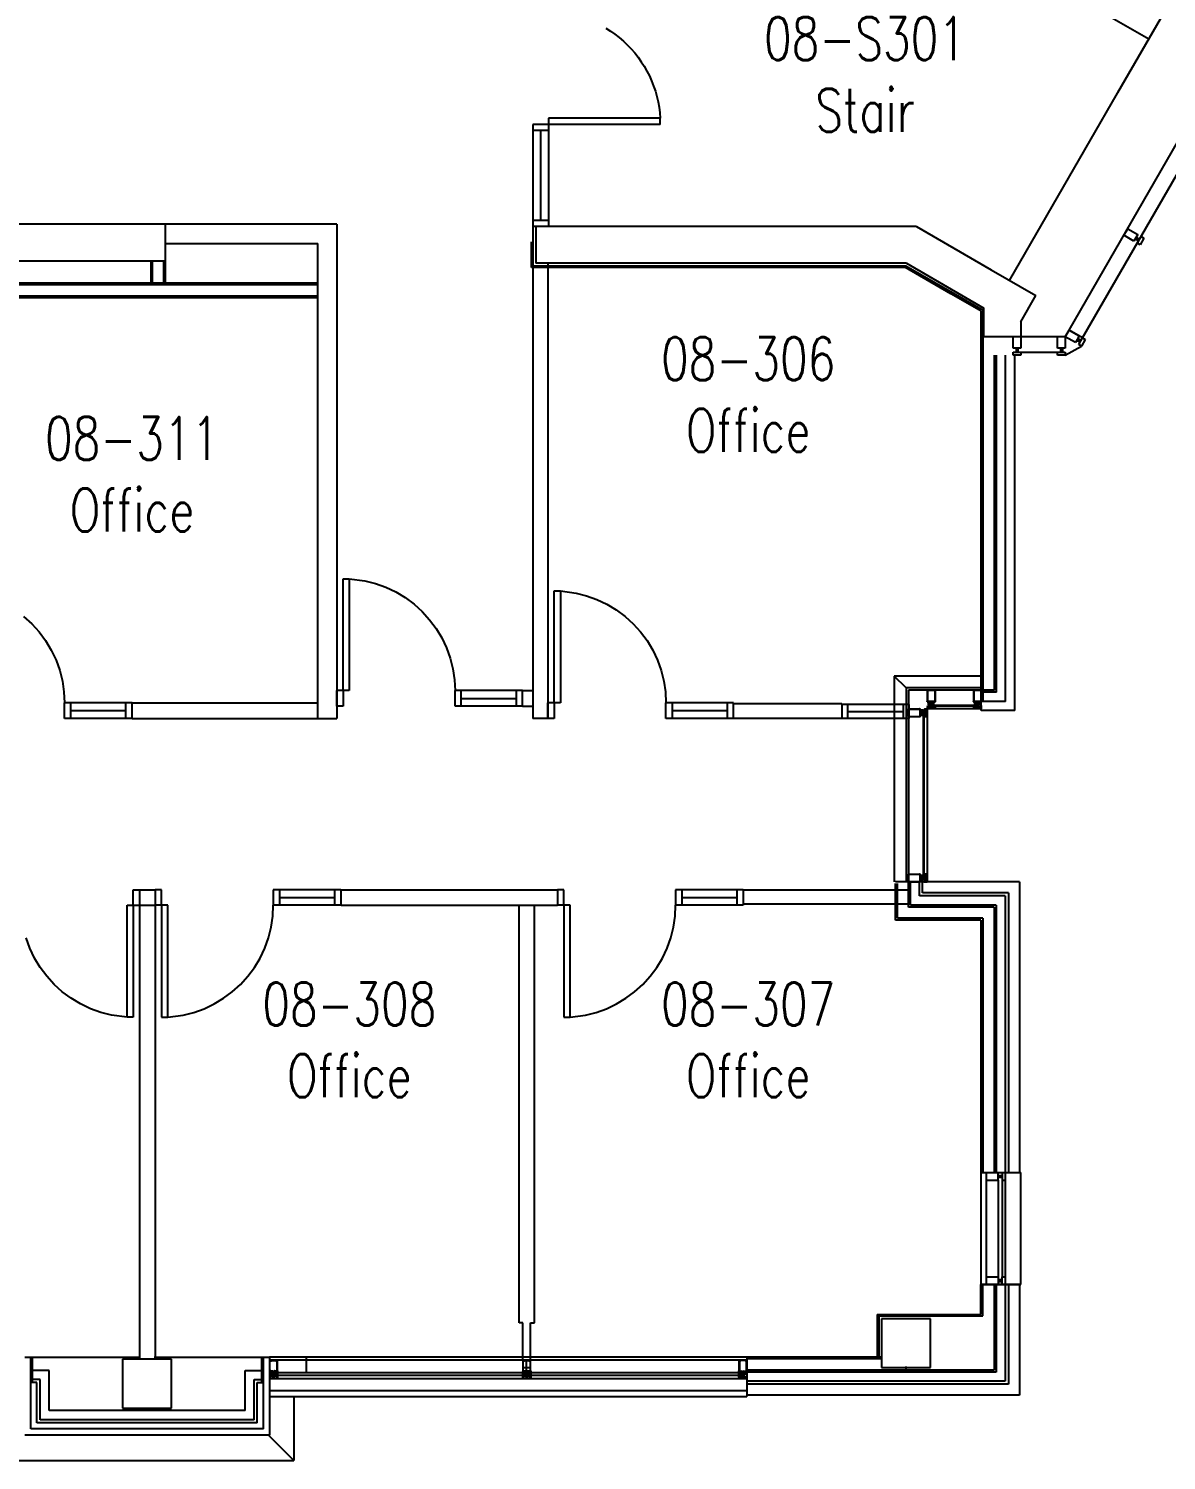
# Model space of a CAD drawing. Extents: x 11182 to 734459, y -1391328 to 152085.
# Drawn here: x 455134 to 464429, y -838522 to -826823 of the extents above; entities that cross this region are included whole.
import ezdxf
from ezdxf.enums import TextEntityAlignment as Align

# ---------------------------------------------------------------- set-up
doc = ezdxf.new("R2010")
doc.units = 0
doc.header["$LTSCALE"] = 500
doc.header["$MEASUREMENT"] = 0
for name, color, linetype in [('0_room_data', 7, 'CONTINUOUS'), ('1_Wall_Exist', 251, 'CONTINUOUS'), ('3_Text', 7, 'CONTINUOUS')]:
    doc.layers.add(name, color=color, linetype=linetype)
doc.styles.add('1_200', font='simplex.shx', dxfattribs={"width": 0.75, "height": 460})

# ---------------------------------------------------------------- blocks, each defined once
blk = doc.blocks.new('room_data')
at = {"layer": '3_Text', "style": '1_200', "width": 0.75}
for tag, p in [('ROOMNUM', (0, 0)), ('ROOMUSE', (0, -575))]:
    blk.add_attdef(tag, text='', height=345, dxfattribs=at).set_placement(p, align=Align.MIDDLE_CENTER)

msp = doc.modelspace()

# ---------------------------------------------------------------- linework, layer by layer
at = {"layer": '1_Wall_Exist'}
for p, q in [((466865, -822440), (464031, -827348)), ((464285, -826909), (462726, -826009)), ((459849, -826819), (459887, -826843)), ((459887, -826843), (459923, -826869)), ((459923, -826869), (459959, -826896)), ((459959, -826896), (459993, -826925)), ((459993, -826925), (460025, -826956)), ((460025, -826956), (460056, -826988)), ((460056, -826988), (460086, -827022)), ((460086, -827022), (460113, -827057)), ((460113, -827057), (460139, -827094)), ((460139, -827094), (460163, -827131)), ((460163, -827131), (460185, -827170)), ((460185, -827170), (460206, -827210)), ((460206, -827210), (460224, -827251)), ((460224, -827251), (460240, -827293)), ((460240, -827293), (460255, -827335)), ((463147, -828880), (464071, -827279)), ((460255, -827335), (460267, -827378)), ((460267, -827378), (460277, -827422)), ((460277, -827422), (460285, -827466)), ((460285, -827466), (460291, -827510)), ((460291, -827510), (460294, -827555)), ((459252, -827606), (459252, -832459)), ((460294, -827606), (459252, -827606)), ((459380, -827555), (459380, -828441)), ((460294, -827555), (459380, -827555)), ((460294, -827606), (460294, -827555)), ((459380, -827656), (459252, -827656)), ((459316, -827656), (459316, -828391)), ((463634, -829287), (464573, -827661)), ((463745, -829351), (464683, -827725)), ((457652, -828422), (447726, -828422)), ((456252, -828904), (456252, -828422)), ((457652, -828422), (457652, -832459)), ((459380, -828391), (459252, -828391)), ((462387, -828441), (459252, -828441)), ((459277, -828441), (459277, -828741)), ((462387, -828441), (462998, -828793)), ((464082, -828512), (464113, -828459)), ((464113, -828459), (464195, -828506)), ((456252, -828578), (457497, -828578)), ((457497, -832459), (457497, -828578)), ((459242, -828776), (459242, -828565)), ((459255, -828763), (459255, -828565)), ((464164, -828560), (464082, -828512)), ((464195, -828506), (464164, -828560)), ((464176, -828540), (464204, -828556)), ((464183, -828527), (464211, -828543)), ((464192, -828576), (464223, -828522)), ((464214, -828589), (464192, -828576)), ((464245, -828535), (464214, -828589)), ((464223, -828522), (464245, -828535)), ((456252, -828722), (448032, -828722)), ((456134, -828904), (456134, -828722)), ((456147, -828904), (456147, -828722)), ((456239, -828904), (456239, -828722)), ((462298, -828776), (459242, -828776)), ((462301, -828763), (459255, -828763)), ((462307, -828741), (459277, -828741)), ((459376, -828741), (459376, -832459)), ((462668, -828989), (462298, -828776)), ((462681, -828982), (462301, -828763)), ((462307, -828741), (462939, -829106)), ((462998, -828793), (463364, -829005)), ((457497, -828904), (448035, -828904)), ((457497, -828917), (448035, -828917)), ((457497, -829009), (448035, -829009)), ((457497, -829022), (448035, -829022)), ((462932, -829127), (462668, -828974)), ((462916, -829133), (462668, -828989)), ((463239, -829220), (463364, -829005)), ((462916, -832395), (462916, -829133)), ((462932, -832320), (462932, -829127)), ((462939, -829339), (462939, -829106)), ((463239, -829220), (463239, -829339)), ((463603, -829341), (463634, -829287)), ((463745, -829351), (463634, -829287)), ((463634, -829287), (463717, -829334)), ((462939, -829339), (463239, -829339)), ((463177, -829434), (463177, -829339)), ((463177, -829339), (463239, -829339)), ((463239, -829339), (463541, -829339)), ((463239, -829339), (463239, -829434)), ((463541, -829434), (463541, -829339)), ((463541, -829339), (463603, -829339)), ((463603, -829339), (463603, -829434)), ((463686, -829388), (463603, -829341)), ((463717, -829334), (463686, -829388)), ((463697, -829368), (463726, -829384)), ((463705, -829355), (463733, -829371)), ((463714, -829404), (463745, -829351)), ((463735, -829417), (463714, -829404)), ((463766, -829363), (463735, -829417)), ((463745, -829351), (463766, -829363)), ((463024, -832229), (463024, -829491)), ((463040, -832245), (463040, -829491)), ((463115, -832320), (463115, -829491)), ((463239, -829434), (463177, -829434)), ((463177, -829491), (463177, -829466)), ((463177, -829466), (463239, -829466)), ((463239, -829491), (463177, -829491)), ((463190, -832395), (463190, -829491)), ((463201, -829434), (463201, -829466)), ((463203, -829466), (463603, -829466)), ((463216, -829434), (463216, -829466)), ((463239, -829466), (463239, -829491)), ((463603, -829434), (463541, -829434)), ((463541, -829491), (463541, -829466)), ((463541, -829466), (463603, -829466)), ((463603, -829491), (463541, -829491)), ((463565, -829434), (463565, -829466)), ((463580, -829434), (463580, -829466)), ((463603, -829491), (463735, -829417)), ((463603, -829466), (463603, -829491)), ((457703, -831318), (457754, -831318)), ((457703, -832232), (457703, -831318)), ((457754, -831318), (457882, -831336)), ((457754, -831318), (457754, -832232)), ((457882, -831336), (457969, -831358)), ((457969, -831358), (458053, -831388)), ((458053, -831388), (458135, -831426)), ((458135, -831426), (458211, -831472)), ((458211, -831472), (458283, -831526)), ((459427, -831418), (459478, -831418)), ((459427, -832332), (459427, -831418)), ((459478, -831418), (459606, -831436)), ((459478, -831418), (459478, -832332)), ((459606, -831436), (459693, -831458)), ((459693, -831458), (459777, -831488)), ((459777, -831488), (459859, -831526)), ((455093, -831626), (455160, -831686)), ((458283, -831526), (458350, -831586)), ((458350, -831586), (458410, -831653)), ((459859, -831526), (459935, -831572)), ((459935, -831572), (460007, -831626)), ((460007, -831626), (460074, -831686)), ((455160, -831686), (455220, -831753)), ((458410, -831653), (458463, -831724)), ((458463, -831724), (458509, -831801)), ((460074, -831686), (460134, -831753)), ((455220, -831753), (455273, -831824)), ((455273, -831824), (455319, -831901)), ((458509, -831801), (458548, -831883)), ((460134, -831753), (460187, -831824)), ((460187, -831824), (460233, -831901)), ((455319, -831901), (455358, -831983)), ((458548, -831883), (458578, -831967)), ((458578, -831967), (458600, -832054)), ((460233, -831901), (460272, -831983)), ((455358, -831983), (455388, -832067)), ((455388, -832067), (455410, -832154)), ((458600, -832054), (458613, -832143)), ((460272, -831983), (460302, -832067)), ((460302, -832067), (460324, -832154)), ((455410, -832154), (455423, -832243)), ((458613, -832143), (458618, -832232)), ((460324, -832154), (460337, -832243)), ((462206, -832113), (462206, -833795)), ((462916, -832113), (462206, -832113)), ((462302, -832209), (462206, -832113)), ((462302, -832209), (462302, -833795)), ((462916, -832209), (462302, -832209)), ((455423, -832243), (455428, -832332)), ((457703, -832232), (457652, -832232)), ((457652, -832359), (457652, -832232)), ((457703, -832232), (457703, -832359)), ((457754, -832232), (457703, -832232)), ((458669, -832232), (458618, -832232)), ((458618, -832359), (458618, -832232)), ((459119, -832232), (458669, -832232)), ((458669, -832359), (458669, -832232)), ((458669, -832296), (459119, -832296)), ((459170, -832232), (459119, -832232)), ((459119, -832359), (459119, -832232)), ((459170, -832232), (459252, -832232)), ((459170, -832359), (459170, -832232)), ((460337, -832243), (460341, -832332)), ((462322, -832228), (462322, -833795)), ((462916, -832228), (462322, -832228)), ((462476, -832228), (462476, -832323)), ((462476, -832228), (462539, -832228)), ((462476, -832323), (462477, -832323)), ((462477, -832229), (462477, -832317)), ((462477, -832229), (462537, -832229)), ((462477, -832320), (462477, -832323)), ((462479, -832319), (462479, -832329)), ((462495, -832323), (462479, -832323)), ((462479, -832329), (462486, -832329)), ((462481, -832319), (462481, -832321)), ((462534, -832321), (462481, -832321)), ((462486, -832329), (462486, -832323)), ((462495, -832361), (462495, -832323)), ((462498, -832349), (462498, -832323)), ((462498, -832323), (462517, -832323)), ((462517, -832349), (462517, -832323)), ((462535, -832323), (462520, -832323)), ((462520, -832361), (462520, -832323)), ((462529, -832329), (462529, -832323)), ((462535, -832329), (462529, -832329)), ((462534, -832321), (462534, -832321)), ((462535, -832321), (462535, -832329)), ((462537, -832229), (462537, -832319)), ((462537, -832323), (462537, -832321)), ((462537, -832323), (462539, -832323)), ((462539, -832228), (462539, -832323)), ((462853, -832228), (462853, -832323)), ((462853, -832228), (462916, -832228)), ((462853, -832323), (462855, -832323)), ((462855, -832229), (462855, -832317)), ((462855, -832229), (462915, -832229)), ((462855, -832320), (462855, -832323)), ((462857, -832319), (462857, -832329)), ((462872, -832323), (462857, -832323)), ((462857, -832329), (462863, -832329)), ((462858, -832319), (462858, -832321)), ((462911, -832321), (462858, -832321)), ((462863, -832329), (462863, -832323)), ((462872, -832361), (462872, -832323)), ((462875, -832349), (462875, -832323)), ((462875, -832323), (462894, -832323)), ((462894, -832349), (462894, -832323)), ((462913, -832323), (462897, -832323)), ((462897, -832361), (462897, -832323)), ((462906, -832329), (462906, -832323)), ((462913, -832329), (462906, -832329)), ((462911, -832321), (462911, -832321)), ((462913, -832321), (462913, -832329)), ((462915, -832229), (462915, -832319)), ((462915, -832323), (462915, -832321)), ((462915, -832323), (462916, -832323)), ((462916, -832228), (462916, -832323)), ((463115, -832320), (462916, -832320)), ((463024, -832229), (462932, -832229)), ((463040, -832245), (462932, -832245)), ((455479, -832332), (455428, -832332)), ((455428, -832459), (455428, -832332)), ((455929, -832332), (455479, -832332)), ((455479, -832459), (455479, -832332)), ((455479, -832396), (455929, -832396)), ((455979, -832332), (455929, -832332)), ((455929, -832459), (455929, -832332)), ((455979, -832332), (457497, -832332)), ((455979, -832459), (455979, -832332)), ((457703, -832359), (457652, -832359)), ((458669, -832359), (458618, -832359)), ((459119, -832359), (458669, -832359)), ((459170, -832359), (459119, -832359)), ((459170, -832359), (459252, -832359)), ((459427, -832332), (459376, -832332)), ((459376, -832459), (459376, -832332)), ((459427, -832332), (459427, -832459)), ((459478, -832332), (459427, -832332)), ((460393, -832332), (460341, -832332)), ((460341, -832459), (460341, -832332)), ((460843, -832332), (460393, -832332)), ((460393, -832459), (460393, -832332)), ((460393, -832396), (460843, -832396)), ((460893, -832332), (460843, -832332)), ((460843, -832459), (460843, -832332)), ((460893, -832459), (460893, -832332)), ((461778, -832341), (460895, -832341)), ((461778, -832345), (461778, -832459)), ((462328, -832345), (461778, -832345)), ((461828, -832459), (461828, -832345)), ((461828, -832402), (462278, -832402)), ((462278, -832345), (462278, -832459)), ((462322, -832445), (462322, -832382)), ((462322, -832382), (462417, -832382)), ((462322, -832445), (462416, -832445)), ((462323, -832383), (462413, -832383)), ((462323, -832444), (462323, -832383)), ((462323, -832444), (462411, -832444)), ((462328, -832459), (462328, -832345)), ((462413, -832440), (462415, -832440)), ((462413, -832442), (462423, -832442)), ((462413, -832444), (462416, -832444)), ((462417, -832383), (462415, -832383)), ((462415, -832385), (462423, -832385)), ((462415, -832387), (462415, -832440)), ((462415, -832387), (462415, -832387)), ((462416, -832445), (462416, -832444)), ((462417, -832383), (462417, -832382)), ((462417, -832385), (462417, -832401)), ((462423, -832392), (462417, -832392)), ((462455, -832401), (462417, -832401)), ((462443, -832404), (462417, -832404)), ((462417, -832423), (462417, -832404)), ((462443, -832423), (462417, -832423)), ((462417, -832426), (462417, -832442)), ((462455, -832426), (462417, -832426)), ((462423, -832435), (462417, -832435)), ((462423, -832385), (462423, -832392)), ((462423, -832442), (462423, -832435)), ((462442, -832392), (462429, -832392)), ((462442, -832435), (462429, -832435)), ((462436, -832411), (462450, -832411)), ((462436, -832417), (462450, -832417)), ((462437, -832408), (462443, -832408)), ((462437, -832420), (462443, -832420)), ((462443, -832404), (462443, -832408)), ((462443, -832423), (462443, -832420)), ((462444, -833750), (462444, -832426)), ((462455, -832391), (462448, -832391)), ((462455, -832436), (462448, -832436)), ((462450, -832404), (462450, -832401)), ((462450, -832411), (462450, -832408)), ((462450, -832420), (462450, -832417)), ((462450, -832423), (462450, -832426)), ((462450, -833750), (462450, -832426)), ((462455, -832385), (462455, -832442)), ((462455, -832385), (462456, -832385)), ((462455, -832442), (462456, -832442)), ((462457, -832383), (462456, -832382)), ((462456, -832382), (462474, -832382)), ((462456, -832386), (462456, -832385)), ((462456, -832386), (462464, -832387)), ((462456, -832387), (462456, -832440)), ((462456, -832388), (462463, -832388)), ((462456, -832440), (462458, -832439)), ((462456, -832441), (462464, -832440)), ((462456, -832441), (462456, -832442)), ((462457, -832444), (462456, -832445)), ((462456, -832445), (462474, -832445)), ((462472, -832383), (462457, -832383)), ((462458, -832386), (462457, -832384)), ((462466, -832387), (462457, -832384)), ((462466, -832440), (462457, -832443)), ((462458, -832441), (462457, -832443)), ((462457, -832444), (462472, -832444)), ((462458, -832386), (462464, -832387)), ((462458, -832439), (462463, -832439)), ((462458, -832441), (462464, -832440)), ((462463, -832388), (462466, -832388)), ((462463, -832439), (462466, -832439)), ((462464, -832387), (462464, -832387)), ((462464, -832440), (462464, -832440)), ((462466, -832388), (462466, -832387)), ((462466, -832439), (462466, -832440)), ((462472, -832383), (462472, -832444)), ((462474, -832382), (462474, -832445)), ((462476, -832363), (462476, -832380)), ((462477, -832364), (462476, -832363)), ((462539, -832380), (462476, -832380)), ((462476, -832445), (462476, -833731)), ((462479, -832365), (462477, -832364)), ((462477, -832364), (462477, -832379)), ((462480, -832372), (462477, -832364)), ((462537, -832379), (462477, -832379)), ((462479, -832361), (462479, -832363)), ((462535, -832361), (462479, -832361)), ((462480, -832363), (462479, -832363)), ((462479, -832365), (462481, -832370)), ((462480, -832363), (462481, -832370)), ((462482, -832372), (462480, -832372)), ((462533, -832363), (462481, -832363)), ((462481, -832363), (462482, -832364)), ((462481, -832370), (462481, -832370)), ((462482, -832364), (462482, -832369)), ((462482, -832369), (462482, -832372)), ((462484, -832361), (462484, -832355)), ((462486, -832348), (462486, -832336)), ((462498, -832356), (462495, -832356)), ((462498, -832349), (462501, -832349)), ((462501, -832343), (462501, -832349)), ((462501, -832356), (462504, -832356)), ((462504, -832342), (462504, -832356)), ((462510, -832342), (462510, -832356)), ((462510, -832356), (462513, -832356)), ((462513, -832343), (462513, -832349)), ((462517, -832349), (462513, -832349)), ((462517, -832356), (462520, -832356)), ((462520, -832350), (462872, -832350)), ((462520, -832356), (462872, -832356)), ((462529, -832348), (462529, -832336)), ((462530, -832361), (462530, -832355)), ((462533, -832363), (462532, -832369)), ((462532, -832369), (462533, -832372)), ((462533, -832372), (462534, -832372)), ((462535, -832363), (462534, -832370)), ((462534, -832372), (462537, -832364)), ((462535, -832365), (462534, -832370)), ((462534, -832370), (462534, -832370)), ((462535, -832361), (462535, -832363)), ((462535, -832363), (462535, -832363)), ((462535, -832365), (462537, -832364)), ((462537, -832364), (462539, -832363)), ((462537, -832379), (462537, -832364)), ((462539, -832363), (462539, -832380)), ((462853, -832382), (462539, -832382)), ((462853, -832363), (462853, -832380)), ((462855, -832364), (462853, -832363)), ((462916, -832380), (462853, -832380)), ((462857, -832365), (462855, -832364)), ((462855, -832364), (462855, -832379)), ((462858, -832372), (462855, -832364)), ((462915, -832379), (462855, -832379)), ((462857, -832361), (462857, -832363)), ((462913, -832361), (462857, -832361)), ((462857, -832363), (462858, -832370)), ((462857, -832363), (462857, -832363)), ((462857, -832365), (462858, -832370)), ((462858, -832370), (462858, -832370)), ((462859, -832372), (462858, -832372)), ((462911, -832363), (462859, -832363)), ((462859, -832363), (462859, -832364)), ((462859, -832364), (462860, -832369)), ((462860, -832369), (462859, -832372)), ((462862, -832361), (462862, -832355)), ((462863, -832348), (462863, -832336)), ((462875, -832356), (462872, -832356)), ((462875, -832349), (462878, -832349)), ((462878, -832343), (462878, -832349)), ((462878, -832356), (462881, -832356)), ((462881, -832342), (462881, -832356)), ((462888, -832342), (462888, -832356)), ((462888, -832356), (462891, -832356)), ((462891, -832343), (462891, -832349)), ((462894, -832349), (462891, -832349)), ((462894, -832356), (462897, -832356)), ((462906, -832348), (462906, -832336)), ((462908, -832361), (462908, -832355)), ((462911, -832363), (462910, -832369)), ((462910, -832369), (462910, -832372)), ((462910, -832372), (462912, -832372)), ((462912, -832363), (462911, -832370)), ((462913, -832365), (462911, -832370)), ((462911, -832370), (462911, -832370)), ((462912, -832363), (462913, -832363)), ((462912, -832372), (462915, -832364)), ((462913, -832361), (462913, -832363)), ((462913, -832365), (462915, -832364)), ((462915, -832364), (462916, -832363)), ((462915, -832379), (462915, -832364)), ((462916, -832363), (462916, -832380)), ((463190, -832395), (462916, -832395)), ((455479, -832459), (455428, -832459)), ((455929, -832459), (455479, -832459)), ((455979, -832459), (455929, -832459)), ((455979, -832459), (457652, -832459)), ((459376, -832459), (459252, -832459)), ((459427, -832459), (459376, -832459)), ((460393, -832459), (460341, -832459)), ((460843, -832459), (460393, -832459)), ((460893, -832459), (460843, -832459)), ((462328, -832459), (460895, -832459)), ((462322, -833795), (462322, -833731)), ((462322, -833731), (462417, -833731)), ((462323, -833733), (462413, -833733)), ((462323, -833793), (462323, -833733)), ((462417, -833733), (462415, -833733)), ((462417, -833733), (462417, -833731)), ((462457, -833733), (462456, -833731)), ((462456, -833731), (462474, -833731)), ((462458, -833735), (462457, -833733)), ((462466, -833736), (462457, -833733)), ((462472, -833733), (462457, -833733)), ((462472, -833733), (462472, -833793)), ((462474, -833731), (462474, -833795)), ((463228, -833795), (462216, -833795)), ((462216, -834107), (462216, -833808)), ((462232, -834091), (462232, -833808)), ((462322, -834001), (462322, -833795)), ((462322, -833795), (462416, -833795)), ((462323, -833793), (462411, -833793)), ((462338, -833985), (462338, -833795)), ((462413, -833789), (462415, -833789)), ((462413, -833791), (462423, -833791)), ((462413, -833793), (462416, -833793)), ((462413, -833910), (462413, -833795)), ((462415, -833735), (462423, -833735)), ((462415, -833736), (462415, -833789)), ((462415, -833736), (462415, -833736)), ((462416, -833795), (462416, -833793)), ((462417, -833735), (462417, -833750)), ((462423, -833742), (462417, -833742)), ((462455, -833750), (462417, -833750)), ((462443, -833753), (462417, -833753)), ((462417, -833773), (462417, -833753)), ((462443, -833773), (462417, -833773)), ((462417, -833776), (462417, -833791)), ((462455, -833776), (462417, -833776)), ((462423, -833784), (462417, -833784)), ((462423, -833735), (462423, -833742)), ((462423, -833791), (462423, -833784)), ((462442, -833742), (462429, -833742)), ((462442, -833784), (462429, -833784)), ((462436, -833760), (462450, -833760)), ((462436, -833766), (462450, -833766)), ((462437, -833757), (462443, -833757)), ((462437, -833770), (462443, -833770)), ((462438, -833885), (462438, -833795)), ((462443, -833753), (462443, -833757)), ((462443, -833773), (462443, -833770)), ((462455, -833740), (462448, -833740)), ((462455, -833786), (462448, -833786)), ((462450, -833753), (462450, -833750)), ((462450, -833760), (462450, -833757)), ((462450, -833770), (462450, -833766)), ((462450, -833773), (462450, -833776)), ((462455, -833735), (462455, -833791)), ((462455, -833735), (462456, -833735)), ((462455, -833791), (462456, -833791)), ((462456, -833735), (462464, -833737)), ((462456, -833735), (462456, -833735)), ((462456, -833737), (462456, -833789)), ((462456, -833737), (462463, -833738)), ((462456, -833789), (462458, -833789)), ((462456, -833791), (462464, -833789)), ((462456, -833791), (462456, -833791)), ((462457, -833793), (462456, -833795)), ((462456, -833795), (462474, -833795)), ((462466, -833790), (462457, -833793)), ((462458, -833791), (462457, -833793)), ((462457, -833793), (462472, -833793)), ((462458, -833735), (462464, -833736)), ((462458, -833789), (462463, -833788)), ((462458, -833791), (462464, -833789)), ((462463, -833738), (462466, -833737)), ((462463, -833788), (462466, -833788)), ((462464, -833737), (462464, -833736)), ((462464, -833789), (462464, -833789)), ((462466, -833737), (462466, -833736)), ((462466, -833788), (462466, -833790)), ((463228, -833795), (463228, -836169)), ((455989, -833859), (456040, -833859)), ((455989, -833986), (455989, -833859)), ((456040, -833859), (456167, -833859)), ((456040, -833859), (456040, -833986)), ((456219, -833859), (456168, -833859)), ((456168, -833859), (456168, -833986)), ((456219, -833986), (456219, -833859)), ((457184, -833859), (457133, -833859)), ((457133, -833859), (457133, -833986)), ((457634, -833859), (457184, -833859)), ((457184, -833859), (457184, -833986)), ((457184, -833923), (457634, -833923)), ((457685, -833859), (457634, -833859)), ((457634, -833859), (457634, -833986)), ((457685, -833859), (457685, -833986)), ((457688, -833859), (459455, -833859)), ((459506, -833859), (459455, -833859)), ((459455, -833859), (459455, -833986)), ((459506, -833986), (459506, -833859)), ((460471, -833859), (460420, -833859)), ((460420, -833859), (460420, -833986)), ((460921, -833859), (460471, -833859)), ((460471, -833859), (460471, -833986)), ((460471, -833923), (460921, -833923)), ((460972, -833859), (460921, -833859)), ((460921, -833859), (460921, -833986)), ((460972, -833859), (460972, -833986)), ((460974, -833859), (462328, -833859)), ((463113, -833910), (462413, -833910)), ((463138, -833885), (462438, -833885)), ((463113, -833910), (463113, -836169)), ((463138, -833885), (463138, -836169)), ((455938, -833986), (455989, -833986)), ((455938, -834901), (455938, -833986)), ((455989, -833986), (456040, -833986)), ((455989, -833986), (455989, -834900)), ((456040, -833986), (456167, -833986)), ((456040, -833986), (456040, -837694)), ((456167, -833986), (456167, -837694)), ((456219, -833986), (456168, -833986)), ((456219, -833986), (456219, -834900)), ((456270, -833986), (456219, -833986)), ((456270, -834901), (456270, -833986)), ((457115, -834164), (457128, -834075)), ((457128, -834075), (457133, -833986)), ((457184, -833986), (457133, -833986)), ((457634, -833986), (457184, -833986)), ((457685, -833986), (457634, -833986)), ((457688, -833986), (459455, -833986)), ((459141, -837398), (459141, -833986)), ((459268, -837398), (459268, -833986)), ((459506, -833986), (459455, -833986)), ((459506, -833986), (459506, -834900)), ((459557, -833986), (459506, -833986)), ((459557, -834901), (459557, -833986)), ((460402, -834164), (460415, -834075)), ((460415, -834075), (460420, -833986)), ((460471, -833986), (460420, -833986)), ((460921, -833986), (460471, -833986)), ((460972, -833986), (460921, -833986)), ((460974, -833974), (462328, -833974)), ((463022, -834001), (462322, -834001)), ((463038, -833985), (462338, -833985)), ((463022, -834001), (463022, -836169)), ((463038, -833985), (463038, -836169)), ((457093, -834251), (457115, -834164)), ((460380, -834251), (460402, -834164)), ((462914, -834107), (462216, -834107)), ((462930, -834091), (462232, -834091)), ((462914, -834107), (462914, -836169)), ((462930, -834091), (462930, -836169)), ((455144, -834336), (455114, -834251)), ((457063, -834336), (457093, -834251)), ((460350, -834336), (460380, -834251)), ((455183, -834417), (455144, -834336)), ((455229, -834494), (455183, -834417)), ((456979, -834494), (457025, -834417)), ((457025, -834417), (457063, -834336)), ((460266, -834494), (460312, -834417)), ((460312, -834417), (460350, -834336)), ((455282, -834566), (455229, -834494)), ((456925, -834566), (456979, -834494)), ((460212, -834566), (460266, -834494)), ((455343, -834633), (455282, -834566)), ((455409, -834693), (455343, -834633)), ((456798, -834693), (456865, -834633)), ((456865, -834633), (456925, -834566)), ((460085, -834693), (460152, -834633)), ((460152, -834633), (460212, -834566)), ((455481, -834746), (455409, -834693)), ((455557, -834792), (455481, -834746)), ((456650, -834792), (456727, -834746)), ((456727, -834746), (456798, -834693)), ((459937, -834792), (460014, -834746)), ((460014, -834746), (460085, -834693)), ((455639, -834831), (455557, -834792)), ((455723, -834861), (455639, -834831)), ((455810, -834883), (455723, -834861)), ((455938, -834901), (455810, -834883)), ((455989, -834900), (455938, -834901)), ((456219, -834900), (456270, -834901)), ((456270, -834901), (456397, -834883)), ((456397, -834883), (456484, -834861)), ((456484, -834861), (456569, -834831)), ((456569, -834831), (456650, -834792)), ((459506, -834900), (459557, -834901)), ((459557, -834901), (459684, -834883)), ((459684, -834883), (459771, -834861)), ((459771, -834861), (459856, -834831)), ((459856, -834831), (459937, -834792)), ((462915, -837084), (462915, -836169)), ((462915, -836169), (463239, -836169)), ((462960, -837084), (462960, -836169)), ((463055, -836231), (463055, -836169)), ((463087, -836169), (463087, -836231)), ((463112, -836169), (463112, -837084)), ((463239, -837084), (463239, -836169)), ((462960, -836231), (463055, -836231)), ((463055, -836193), (463087, -836193)), ((463055, -836208), (463087, -836208)), ((463055, -836231), (463055, -837022)), ((463087, -836231), (463087, -837022)), ((463087, -836231), (463112, -836231)), ((462914, -837329), (462914, -837084)), ((463228, -837084), (462914, -837084)), ((462915, -837084), (463239, -837084)), ((462930, -837342), (462930, -837084)), ((462960, -837022), (463055, -837022)), ((463022, -837084), (463022, -837784)), ((463038, -837084), (463038, -837800)), ((463055, -837022), (463055, -837084)), ((463055, -837045), (463087, -837045)), ((463055, -837060), (463087, -837060)), ((463087, -837084), (463087, -837022)), ((463087, -837022), (463112, -837022)), ((463113, -837084), (463113, -837875)), ((463138, -837084), (463138, -837900)), ((463228, -837084), (463228, -837990)), ((462067, -837329), (462067, -837676)), ((462067, -837329), (462914, -837329)), ((462080, -837342), (462080, -837676)), ((462080, -837342), (462930, -837342)), ((459172, -837398), (459141, -837398)), ((459172, -837703), (459172, -837398)), ((459234, -837703), (459234, -837398)), ((459234, -837398), (459268, -837398)), ((462102, -837364), (462102, -837764)), ((462502, -837364), (462102, -837364)), ((462502, -837764), (462502, -837364)), ((455102, -837678), (456043, -837678)), ((455152, -838265), (455152, -837678)), ((455165, -837886), (455165, -837678)), ((455902, -837694), (455902, -838094)), ((456302, -837694), (455902, -837694)), ((456161, -837678), (457102, -837678)), ((456302, -838094), (456302, -837694)), ((457039, -837886), (457039, -837678)), ((457052, -838265), (457052, -837678)), ((457102, -837676), (457102, -838315)), ((457102, -837676), (462102, -837676)), ((461002, -837703), (457102, -837703)), ((457105, -837705), (457113, -837705)), ((457105, -837791), (457105, -837705)), ((457113, -837705), (457113, -837708)), ((457113, -837708), (457118, -837708)), ((457118, -837708), (457118, -837705)), ((457118, -837705), (457153, -837705)), ((457153, -837705), (457153, -837708)), ((457153, -837708), (457158, -837708)), ((457158, -837705), (457163, -837705)), ((457158, -837708), (457158, -837705)), ((457163, -837705), (457163, -837791)), ((457166, -837799), (457166, -837703)), ((457402, -837676), (457402, -837800)), ((459171, -837703), (459171, -837799)), ((459173, -837705), (459181, -837705)), ((459173, -837791), (459173, -837705)), ((459181, -837705), (459181, -837708)), ((459181, -837708), (459186, -837708)), ((459186, -837708), (459186, -837705)), ((459186, -837705), (459221, -837705)), ((459202, -837853), (459202, -837703)), ((459221, -837705), (459221, -837708)), ((459221, -837708), (459226, -837708)), ((459226, -837705), (459231, -837705)), ((459226, -837708), (459226, -837705)), ((459231, -837705), (459231, -837791)), ((459234, -837799), (459234, -837703)), ((460939, -837799), (460939, -837703)), ((460941, -837705), (460941, -837791)), ((460947, -837705), (460941, -837705)), ((460947, -837708), (460947, -837705)), ((460952, -837708), (460947, -837708)), ((460952, -837705), (460952, -837708)), ((460987, -837705), (460952, -837705)), ((460987, -837708), (460987, -837705)), ((460992, -837708), (460987, -837708)), ((460992, -837705), (460992, -837708)), ((461000, -837705), (460992, -837705)), ((461000, -837791), (461000, -837705)), ((461002, -837676), (461002, -838000)), ((462102, -837692), (461002, -837692)), ((455302, -837786), (455165, -837786)), ((455302, -838115), (455302, -837786)), ((456902, -837786), (457039, -837786)), ((456902, -838115), (456902, -837786)), ((457102, -837799), (457128, -837799)), ((457113, -837791), (457105, -837791)), ((457105, -837794), (457110, -837794)), ((457105, -837796), (457105, -837794)), ((457108, -837794), (457105, -837796)), ((457105, -837796), (457108, -837796)), ((457105, -837802), (457108, -837802)), ((457108, -837807), (457105, -837809)), ((457105, -837809), (457108, -837809)), ((457105, -837809), (457105, -837817)), ((457113, -837812), (457105, -837812)), ((457105, -837812), (457110, -837814)), ((457108, -837817), (457105, -837814)), ((457105, -837817), (457108, -837817)), ((457108, -837809), (457108, -837794)), ((457113, -837796), (457108, -837799)), ((457110, -837794), (457110, -837799)), ((457110, -837814), (457110, -837817)), ((457110, -837817), (457123, -837817)), ((457113, -837794), (457113, -837791)), ((457128, -837794), (457113, -837794)), ((457113, -837799), (457113, -837796)), ((457113, -837814), (457113, -837812)), ((457120, -837814), (457113, -837814)), ((457125, -837799), (457120, -837802)), ((457120, -837802), (457120, -837814)), ((457123, -837802), (457125, -837799)), ((457123, -837817), (457123, -837802)), ((457128, -837791), (457128, -837794)), ((457130, -837791), (457128, -837791)), ((457128, -837799), (457128, -837834)), ((457130, -837796), (457130, -837791)), ((457140, -837796), (457130, -837796)), ((457130, -837799), (457130, -837814)), ((457140, -837799), (457130, -837799)), ((457130, -837814), (457135, -837809)), ((457133, -837819), (457135, -837812)), ((457133, -837829), (457133, -837819)), ((457135, -837809), (457140, -837814)), ((457135, -837812), (457138, -837819)), ((457138, -837819), (457138, -837829)), ((457140, -837791), (457140, -837796)), ((457143, -837791), (457140, -837791)), ((457140, -837814), (457140, -837799)), ((457143, -837794), (457143, -837791)), ((457158, -837794), (457143, -837794)), ((457143, -837799), (457161, -837799)), ((457143, -837840), (457143, -837799)), ((457143, -837802), (457153, -837802)), ((457146, -837812), (457143, -837812)), ((457143, -837819), (457146, -837819)), ((457146, -837819), (457146, -837812)), ((457153, -837802), (457153, -837829)), ((457156, -837799), (457156, -837834)), ((457156, -837804), (459183, -837804)), ((457176, -837812), (457156, -837812)), ((457156, -837822), (457176, -837824)), ((457158, -837791), (457158, -837794)), ((457163, -837791), (457158, -837791)), ((457161, -837794), (457166, -837794)), ((457161, -837799), (457161, -837794)), ((457161, -837824), (457161, -837812)), ((457166, -837796), (457163, -837796)), ((457163, -837796), (457163, -837799)), ((457163, -837799), (457166, -837799)), ((457168, -837791), (457171, -837804)), ((457168, -837794), (457168, -837791)), ((459163, -837812), (459183, -837812)), ((459183, -837822), (459163, -837824)), ((459171, -837791), (459168, -837804)), ((459169, -837764), (459234, -837764)), ((459171, -837799), (459196, -837799)), ((459181, -837791), (459173, -837791)), ((459173, -837794), (459178, -837794)), ((459173, -837796), (459173, -837794)), ((459176, -837794), (459173, -837796)), ((459176, -837796), (459173, -837796)), ((459173, -837802), (459176, -837802)), ((459176, -837794), (459176, -837802)), ((459181, -837796), (459176, -837799)), ((459178, -837794), (459178, -837799)), ((459178, -837824), (459178, -837812)), ((459181, -837794), (459181, -837791)), ((459196, -837794), (459181, -837794)), ((459181, -837799), (459181, -837796)), ((459186, -837802), (459186, -837829)), ((459196, -837802), (459186, -837802)), ((459193, -837799), (459188, -837802)), ((459191, -837802), (459193, -837799)), ((459193, -837812), (459196, -837812)), ((459193, -837819), (459193, -837812)), ((459196, -837819), (459193, -837819)), ((459196, -837791), (459196, -837794)), ((459199, -837791), (459196, -837791)), ((459196, -837799), (459196, -837834)), ((459196, -837812), (459196, -837802)), ((459196, -837829), (459196, -837819)), ((459199, -837796), (459199, -837791)), ((459209, -837796), (459199, -837796)), ((459199, -837799), (459199, -837814)), ((459209, -837799), (459199, -837799)), ((459199, -837814), (459204, -837809)), ((459201, -837819), (459204, -837812)), ((459201, -837829), (459201, -837819)), ((459204, -837809), (459209, -837814)), ((459204, -837812), (459206, -837819)), ((459206, -837819), (459206, -837829)), ((459209, -837791), (459209, -837796)), ((459211, -837791), (459209, -837791)), ((459209, -837814), (459209, -837799)), ((459211, -837794), (459211, -837791)), ((459226, -837794), (459211, -837794)), ((459211, -837799), (459229, -837799)), ((459211, -837840), (459211, -837799)), ((459211, -837802), (459221, -837802)), ((459214, -837812), (459211, -837812)), ((459211, -837819), (459214, -837819)), ((459214, -837819), (459214, -837812)), ((459221, -837802), (459221, -837829)), ((459224, -837799), (459224, -837834)), ((459224, -837804), (460949, -837804)), ((459244, -837812), (459224, -837812)), ((459224, -837822), (459244, -837824)), ((459226, -837791), (459226, -837794)), ((459231, -837791), (459226, -837791)), ((459229, -837794), (459234, -837794)), ((459229, -837799), (459229, -837794)), ((459229, -837824), (459229, -837812)), ((459234, -837796), (459231, -837796)), ((459231, -837796), (459231, -837799)), ((459231, -837799), (459234, -837799)), ((459237, -837791), (459239, -837804)), ((459237, -837794), (459237, -837791)), ((460929, -837812), (460949, -837812)), ((460949, -837822), (460929, -837824)), ((460936, -837791), (460934, -837804)), ((460936, -837794), (460936, -837791)), ((460944, -837794), (460939, -837794)), ((460939, -837796), (460941, -837796)), ((460941, -837799), (460939, -837799)), ((460941, -837791), (460947, -837791)), ((460941, -837796), (460941, -837799)), ((460944, -837799), (460944, -837794)), ((460962, -837799), (460944, -837799)), ((460944, -837824), (460944, -837812)), ((460947, -837791), (460947, -837794)), ((460947, -837794), (460962, -837794)), ((460949, -837799), (460949, -837834)), ((460952, -837802), (460952, -837829)), ((460962, -837802), (460952, -837802)), ((460959, -837812), (460962, -837812)), ((460959, -837819), (460959, -837812)), ((460962, -837819), (460959, -837819)), ((460962, -837791), (460964, -837791)), ((460962, -837794), (460962, -837791)), ((460962, -837840), (460962, -837799)), ((460964, -837791), (460964, -837796)), ((460964, -837796), (460974, -837796)), ((460964, -837814), (460964, -837799)), ((460964, -837799), (460974, -837799)), ((460969, -837809), (460964, -837814)), ((460969, -837812), (460967, -837819)), ((460967, -837819), (460967, -837829)), ((460974, -837814), (460969, -837809)), ((460972, -837819), (460969, -837812)), ((460972, -837829), (460972, -837819)), ((460974, -837791), (460977, -837791)), ((460974, -837796), (460974, -837791)), ((460974, -837799), (460974, -837814)), ((460977, -837791), (460977, -837794)), ((460977, -837794), (460992, -837794)), ((461002, -837799), (460977, -837799)), ((460977, -837799), (460977, -837834)), ((460979, -837799), (460985, -837802)), ((460982, -837802), (460979, -837799)), ((460982, -837817), (460982, -837802)), ((460995, -837817), (460982, -837817)), ((460985, -837802), (460985, -837814)), ((460985, -837814), (460992, -837814)), ((460992, -837791), (461000, -837791)), ((460992, -837794), (460992, -837791)), ((460992, -837796), (460997, -837799)), ((460992, -837799), (460992, -837796)), ((460992, -837812), (461000, -837812)), ((460992, -837814), (460992, -837812)), ((460995, -837794), (460995, -837799)), ((461000, -837794), (460995, -837794)), ((461000, -837812), (460995, -837814)), ((460995, -837814), (460995, -837817)), ((460997, -837794), (461000, -837796)), ((460997, -837809), (460997, -837794)), ((460997, -837796), (461000, -837796)), ((461000, -837802), (460997, -837802)), ((460997, -837807), (461000, -837809)), ((461000, -837809), (460997, -837809)), ((460997, -837817), (461000, -837814)), ((461000, -837817), (460997, -837817)), ((461000, -837796), (461000, -837794)), ((461000, -837809), (461000, -837817)), ((463022, -837784), (461002, -837784)), ((463038, -837800), (461002, -837800)), ((462102, -837764), (462502, -837764)), ((462302, -837796), (462302, -837755)), ((455202, -837886), (455152, -837886)), ((455227, -837861), (455165, -837861)), ((455202, -838215), (455202, -837886)), ((455227, -838190), (455227, -837861)), ((456977, -837861), (457039, -837861)), ((456977, -838190), (456977, -837861)), ((457002, -838215), (457002, -837886)), ((457002, -837886), (457052, -837886)), ((457108, -837834), (457102, -837834)), ((457102, -837842), (457105, -837842)), ((461002, -837855), (457102, -837855)), ((457105, -837837), (457108, -837837)), ((457105, -837840), (457105, -837837)), ((457110, -837840), (457105, -837840)), ((457105, -837845), (457110, -837850)), ((457105, -837845), (457105, -837855)), ((457108, -837837), (457108, -837834)), ((457161, -837837), (457110, -837837)), ((457110, -837837), (457110, -837840)), ((457110, -837842), (457113, -837842)), ((457110, -837850), (457110, -837842)), ((457113, -837842), (457113, -837837)), ((457153, -837829), (457128, -837829)), ((457128, -837834), (457143, -837837)), ((457128, -837837), (457128, -837840)), ((457128, -837840), (457143, -837840)), ((457130, -837840), (457130, -837845)), ((457130, -837845), (457140, -837845)), ((457133, -837840), (457133, -837845)), ((457138, -837840), (457138, -837845)), ((457140, -837845), (457140, -837840)), ((459183, -837829), (457156, -837829)), ((457158, -837837), (457158, -837842)), ((457158, -837842), (457161, -837842)), ((457161, -837840), (457161, -837837)), ((457166, -837840), (457161, -837840)), ((457161, -837842), (457161, -837850)), ((457161, -837850), (457166, -837845)), ((457163, -837834), (457163, -837837)), ((457166, -837834), (457163, -837834)), ((457163, -837837), (457166, -837837)), ((457168, -837842), (457166, -837834)), ((457166, -837837), (457166, -837840)), ((457166, -837842), (457168, -837842)), ((457166, -837855), (457166, -837845)), ((457168, -837842), (457171, -837829)), ((457168, -837840), (457168, -837855)), ((459171, -837842), (459168, -837829)), ((459176, -837834), (459171, -837834)), ((459171, -837855), (459171, -837834)), ((459171, -837842), (459173, -837842)), ((459173, -837837), (459176, -837837)), ((459173, -837840), (459173, -837837)), ((459178, -837840), (459173, -837840)), ((459173, -837845), (459178, -837850)), ((459173, -837845), (459173, -837855)), ((459176, -837837), (459176, -837834)), ((459229, -837837), (459178, -837837)), ((459178, -837837), (459178, -837840)), ((459178, -837842), (459181, -837842)), ((459178, -837850), (459178, -837842)), ((459181, -837842), (459181, -837837)), ((459186, -837829), (459221, -837829)), ((459196, -837834), (459211, -837837)), ((459196, -837837), (459196, -837840)), ((459196, -837840), (459211, -837840)), ((459199, -837840), (459199, -837845)), ((459199, -837845), (459209, -837845)), ((459201, -837840), (459201, -837845)), ((459206, -837840), (459206, -837845)), ((459209, -837845), (459209, -837840)), ((460949, -837829), (459224, -837829)), ((459226, -837837), (459226, -837842)), ((459226, -837842), (459229, -837842)), ((459229, -837840), (459229, -837837)), ((459234, -837840), (459229, -837840)), ((459229, -837842), (459229, -837850)), ((459229, -837850), (459234, -837845)), ((459231, -837834), (459231, -837837)), ((459234, -837834), (459231, -837834)), ((459231, -837837), (459234, -837837)), ((459237, -837842), (459234, -837834)), ((459234, -837837), (459234, -837840)), ((459234, -837842), (459237, -837842)), ((459234, -837855), (459234, -837845)), ((459237, -837842), (459239, -837829)), ((459237, -837840), (459237, -837855)), ((460936, -837842), (460934, -837829)), ((460936, -837842), (460939, -837834)), ((460936, -837840), (460936, -837855)), ((460939, -837842), (460936, -837842)), ((460939, -837834), (460941, -837834)), ((460939, -837837), (460939, -837840)), ((460941, -837837), (460939, -837837)), ((460939, -837840), (460944, -837840)), ((460944, -837850), (460939, -837845)), ((460939, -837855), (460939, -837845)), ((460941, -837834), (460941, -837837)), ((460944, -837837), (460995, -837837)), ((460944, -837840), (460944, -837837)), ((460944, -837842), (460944, -837850)), ((460947, -837842), (460944, -837842)), ((460947, -837837), (460947, -837842)), ((460952, -837829), (460977, -837829)), ((460977, -837834), (460962, -837837)), ((460977, -837840), (460962, -837840)), ((460964, -837845), (460964, -837840)), ((460974, -837845), (460964, -837845)), ((460967, -837840), (460967, -837845)), ((460972, -837840), (460972, -837845)), ((460974, -837840), (460974, -837845)), ((460977, -837837), (460977, -837840)), ((460992, -837842), (460992, -837837)), ((460995, -837842), (460992, -837842)), ((460995, -837837), (460995, -837840)), ((460995, -837840), (461000, -837840)), ((460995, -837850), (460995, -837842)), ((461000, -837845), (460995, -837850)), ((460997, -837834), (461002, -837834)), ((460997, -837837), (460997, -837834)), ((461000, -837837), (460997, -837837)), ((461000, -837840), (461000, -837837)), ((461002, -837842), (461000, -837842)), ((461000, -837845), (461000, -837855)), ((463113, -837875), (461002, -837875)), ((463138, -837900), (461002, -837900)), ((457102, -837950), (461002, -837950)), ((457102, -838000), (461002, -838000)), ((457302, -837996), (457302, -838522)), ((463228, -837990), (461002, -837990)), ((456902, -838115), (455302, -838115)), ((455902, -838094), (456302, -838094)), ((457052, -838265), (455152, -838265)), ((457002, -838215), (455202, -838215)), ((456977, -838190), (455227, -838190)), ((457102, -838315), (455102, -838315)), ((457302, -838522), (457092, -838312)), ((454902, -838522), (457302, -838522))]:
    msp.add_line(p, q, dxfattribs=at)
at = {"layer": '1_Wall_Exist', "extrusion": (0, 0, -1)}
for centre, radius, start, end in [((-462478, -832320), 2.62, 357.8789, 173.4181), ((-462478, -832319), 1, 354.8056, 174.2894), ((-462856, -832320), 2.62, 357.8789, 173.4181), ((-462856, -832319), 1, 354.8056, 174.2894), ((-462413, -832443), 2.62, 267.8789, 83.4181), ((-462413, -832443), 1, 264.8056, 84.2894), ((-462437, -832414), 6.3, 270, 91.8183), ((-462437, -832414), 3.18, 282.7244, 77.2756), ((-462448, -832406), 2.16, 236.3099, 123.6901), ((-462453, -832451), 6.6, 49.3045, 122.0054), ((-462470, -832359), 6.6, 139.3045, 212.0054), ((-462507, -832343), 6.3, 0, 181.8183), ((-462507, -832343), 3.18, 12.7244, 167.2756), ((-462515, -832355), 2.16, 326.3099, 213.6901), ((-462847, -832359), 6.6, 139.3045, 212.0054), ((-462884, -832343), 6.3, 0, 181.8183), ((-462885, -832343), 3.18, 12.7244, 167.2756), ((-462892, -832355), 2.16, 326.3099, 213.6901), ((-462413, -833792), 2.62, 267.8789, 83.4181), ((-462413, -833792), 1, 264.8056, 84.2894), ((-462437, -833763), 6.3, 270, 91.8183), ((-462437, -833763), 3.18, 282.7244, 77.2756), ((-462448, -833755), 2.16, 236.3099, 123.6901), ((-462453, -833800), 6.6, 49.3045, 122.0054), ((-459174, -837843), 1.77, 42.7094, 315), ((-459233, -837843), 1.77, 227.2906, 135)]:
    msp.add_arc(centre, radius, start, end, dxfattribs=at)
at = {"layer": '1_Wall_Exist'}
for centre, radius, start, end in [((462536, -832321), 2.62, 357.8789, 173.4181), ((462536, -832321), 1, 354.8056, 174.2894), ((462914, -832321), 2.62, 357.8789, 173.4181), ((462914, -832321), 1, 354.8056, 174.2894), ((462415, -832384), 2.62, 87.8789, 263.4181), ((462415, -832384), 1, 84.8056, 264.2894), ((462448, -832422), 2.05, 46.9749, 313.0251), ((462453, -832376), 6.6, 229.3045, 302.0054), ((462499, -832354), 2.05, 316.9749, 223.0251), ((462545, -832359), 6.6, 139.3045, 212.0054), ((462876, -832354), 2.05, 316.9749, 223.0251), ((462922, -832359), 6.6, 139.3045, 212.0054), ((462415, -833734), 2.62, 87.8789, 263.4181), ((462415, -833734), 1, 84.8056, 264.2894), ((462453, -833726), 6.6, 229.3045, 302.0054), ((462448, -833771), 2.05, 46.9749, 313.0251), ((457106, -837843), 1.77, 225, 137.2906), ((457165, -837843), 1.77, 45, 312.7094), ((460940, -837843), 1.77, 227.2906, 135), ((460998, -837843), 1.77, 42.7094, 315)]:
    msp.add_arc(centre, radius, start, end, dxfattribs=at)

# ---------------------------------------------------------------- block references
at = {"layer": '0_room_data', "xscale": 1.018417926029456, "yscale": 1.018417926029456, "zscale": 1.018417926029456}
for p, values in [((461967, -826904), {'ROOMNUM': '08-S301', 'ROOMUSE': 'Stair'}), ((461013, -829521), {'ROOMNUM': '08-306', 'ROOMUSE': 'Office'}), ((455979, -830172), {'ROOMNUM': '08-311', 'ROOMUSE': 'Office'}), ((457754, -834794), {'ROOMNUM': '08-308', 'ROOMUSE': 'Office'}), ((461013, -834794), {'ROOMNUM': '08-307', 'ROOMUSE': 'Office'})]:
    msp.add_blockref('room_data', p, dxfattribs=at).add_auto_attribs(values)

doc.saveas('drawing.dxf')
